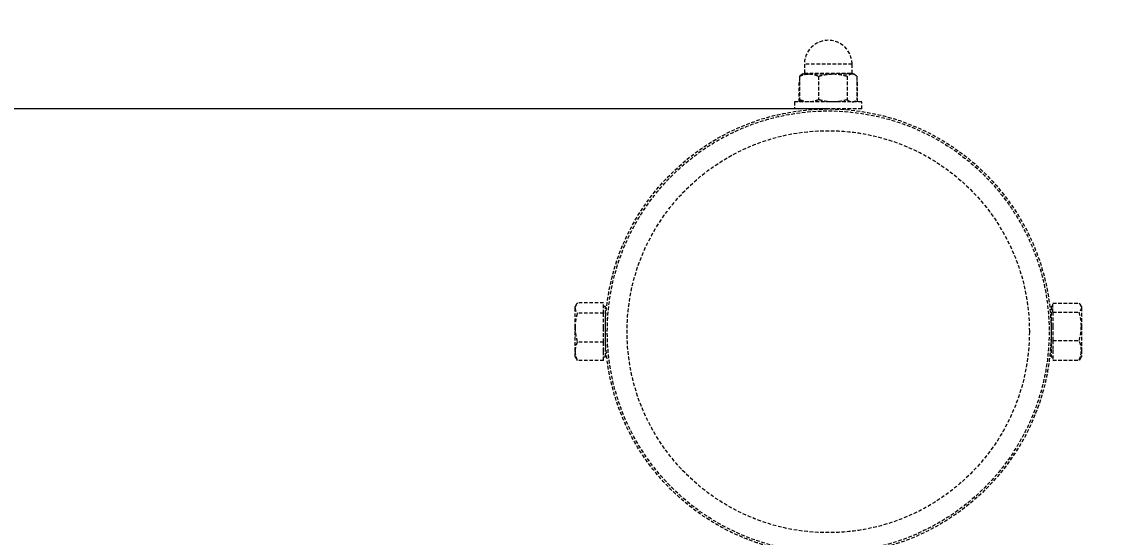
# Model space of a CAD drawing. Header units: millimetres. Extents: x -4197 to 3701, y -3900 to 3375.
# Drawn here: x -88.9 to 301.4, y 1672.5 to 1856.5 of the extents above; entities that cross this region are included whole.
import ezdxf

# ---------------------------------------------------------------- set-up
doc = ezdxf.new("R2010")
doc.units = ezdxf.units.MM
doc.linetypes.add('HIDDEN', pattern=[1.905, 1.27, -0.635])
for name, color, linetype in [('DIKOM_ЗОНА', 80, 'Continuous'), ('DIKOM_ОБЪЕКТ', 7, 'Continuous'), ('DIKOM_РАЗМЕР_ЗОНА', 7, 'Continuous'), ('DIKOM_РАЗМЕР_ОБЪЕКТА', 7, 'Continuous')]:
    doc.layers.add(name, color=color, linetype=linetype)
doc.styles.add('style1', font='arialbd.ttf', dxfattribs={"width": 0.8})
doc.dimstyles.new('1-50', dxfattribs={"dimtxt": 300, "dimasz": 200, "dimexe": 100, "dimexo": 0, "dimgap": 100, "dimtad": 1, "dimtxsty": 'style1', "dimcen": 200, "dimclrd": 7, "dimclre": 7, "dimclrt": 7, "dimadec": 1, "dimazin": 2, "dimtfac": 1, "dimtmove": 0, "dimatfit": 2, "dimfxl": 0, "dimlwd": 25, "dimlwe": 18, "dimarcsym": 0})

# ---------------------------------------------------------------- blocks, each defined once
blk = doc.blocks.new('*D2')
at = {"layer": 'Defpoints', "color": 0, "transparency": 16777216}
for p in [(-934.08, 1825.38), (198.72, 1825.38), (198.72, -1533.62)]:
    blk.add_point(p, dxfattribs=at)
at = {"layer": 'DIKOM_РАЗМЕР_ОБЪЕКТА', "color": 7, "lineweight": 18, "transparency": 16777216}
for p, q in [((198.72, 1825.38), (-1034.08, 1825.38)), ((198.72, -1533.62), (-1034.08, -1533.62))]:
    blk.add_line(p, q, dxfattribs=at)
at = {"layer": 'DIKOM_РАЗМЕР_ОБЪЕКТА', "color": 7, "lineweight": 25, "transparency": 16777216}
blk.add_line((-934.08, -1333.62), (-934.08, 1625.38), dxfattribs=at)
at = {"layer": 'DIKOM_РАЗМЕР_ОБЪЕКТА', "color": 7, "transparency": 16777216}
for points in [[(-967.42, 1625.38), (-900.75, 1625.38), (-934.08, 1825.38)], [(-967.42, -1333.62), (-900.75, -1333.62), (-934.08, -1533.62)]]:
    blk.add_solid(points, dxfattribs=at)
at = {"layer": 'DIKOM_РАЗМЕР_ОБЪЕКТА', "color": 7, "transparency": 16777216, "insert": (-1212.9, 33.6), "char_height": 300, "attachment_point": 5, "rotation": 90, "style": 'style1'}
blk.add_mtext('{\\fArial|b0|i0|c204|p34;\\H1.16667x;3360}', dxfattribs=at)
blk = doc.blocks.new('*D3')
at = {"layer": 'Defpoints', "color": 0, "transparency": 16777216}
for p in [(-3721.93, 3375.38), (198.72, 3375.38), (198.72, -3083.62)]:
    blk.add_point(p, dxfattribs=at)
at = {"layer": 'DIKOM_РАЗМЕР_ЗОНА', "color": 7, "lineweight": 18, "transparency": 16777216}
for p, q in [((198.72, 3375.38), (-3821.93, 3375.38)), ((198.72, -3083.62), (-3821.93, -3083.62))]:
    blk.add_line(p, q, dxfattribs=at)
at = {"layer": 'DIKOM_РАЗМЕР_ЗОНА', "color": 7, "lineweight": 25, "transparency": 16777216}
blk.add_line((-3721.93, -2883.62), (-3721.93, 3175.38), dxfattribs=at)
at = {"layer": 'DIKOM_РАЗМЕР_ЗОНА', "color": 7, "transparency": 16777216}
for points in [[(-3755.26, 3175.38), (-3688.6, 3175.38), (-3721.93, 3375.38)], [(-3755.26, -2883.62), (-3688.6, -2883.62), (-3721.93, -3083.62)]]:
    blk.add_solid(points, dxfattribs=at)
at = {"layer": 'DIKOM_РАЗМЕР_ЗОНА', "color": 7, "transparency": 16777216, "insert": (-4000.63, 193.17), "char_height": 300, "attachment_point": 5, "rotation": 90, "style": 'style1'}
blk.add_mtext('{\\fArial|b0|i0|c204|p34;\\H1.16667x;6460}', dxfattribs=at)

msp = doc.modelspace()

# ---------------------------------------------------------------- linework, layer by layer
at = {"layer": 'DIKOM_ЗОНА', "color": 3, "lineweight": 15}
msp.add_arc((198.719, 1745.885), 1629.5, 2.960949, 177.039051, dxfattribs=at)
at = {"layer": 'DIKOM_ОБЪЕКТ', "color": 7, "linetype": 'HIDDEN', "lineweight": 15}
for p, q in [((190.219, 1841.385), (190.219, 1838.135)), ((207.219, 1841.385), (190.219, 1841.385)), ((207.219, 1838.135), (207.219, 1841.385)), ((188.571, 1835.493), (188.327, 1835.381)), ((188.327, 1827.885), (188.327, 1835.381)), ((188.511, 1835.487), (188.374, 1835.408)), ((188.511, 1837.081), (188.511, 1828.689)), ((189.719, 1837.885), (189.189, 1837.579)), ((189.719, 1837.885), (191.906, 1837.885)), ((190.219, 1838.135), (206.746, 1838.135)), ((191.906, 1837.885), (200.405, 1837.885)), ((195.301, 1837.081), (195.301, 1828.689)), ((200.405, 1837.885), (207.218, 1837.885)), ((205.509, 1837.081), (205.509, 1828.689)), ((206.746, 1838.135), (207.219, 1838.135)), ((207.218, 1837.885), (207.719, 1837.885)), ((208.25, 1837.579), (207.719, 1837.885)), ((209.111, 1835.381), (208.868, 1835.509)), ((208.928, 1837.081), (208.928, 1828.689)), ((209.065, 1835.408), (208.928, 1835.487)), ((209.111, 1827.885), (209.111, 1835.381)), ((186.719, 1827.885), (186.719, 1825.385)), ((210.719, 1827.885), (186.719, 1827.885)), ((189.189, 1828.191), (189.719, 1827.885)), ((207.719, 1827.885), (208.25, 1828.191)), ((210.719, 1825.385), (210.719, 1827.885)), ((210.719, 1825.385), (186.719, 1825.385)), ((192.719, 1825.385), (192.719, 1825.158)), ((204.719, 1825.158), (204.719, 1825.385)), ((108.782, 1755.513), (108.419, 1754.885)), ((108.419, 1754.298), (108.419, 1754.885)), ((108.419, 1747.322), (108.419, 1754.298)), ((118.619, 1756.144), (109.223, 1756.144)), ((118.619, 1754.298), (118.619, 1756.144)), ((119.219, 1754.885), (118.619, 1754.885)), ((118.619, 1752.452), (118.619, 1754.298)), ((119.219, 1754.298), (119.219, 1754.885)), ((119.219, 1736.885), (119.219, 1754.298)), ((119.506, 1752.635), (119.499, 1752.635)), ((277.933, 1752.635), (277.932, 1752.635)), ((278.819, 1754.885), (278.219, 1754.885)), ((278.219, 1754.885), (278.219, 1736.885)), ((278.819, 1754.465), (278.819, 1756.034)), ((278.819, 1756.034), (288.215, 1756.034)), ((278.819, 1752.895), (278.819, 1754.465)), ((278.819, 1752.895), (278.819, 1747.821)), ((278.819, 1752.895), (288.215, 1752.895)), ((289.019, 1754.885), (288.765, 1755.326)), ((289.019, 1754.885), (289.019, 1754.465)), ((289.019, 1754.465), (289.019, 1747.821)), ((118.619, 1752.452), (109.223, 1752.452)), ((118.619, 1747.322), (118.619, 1752.452)), ((119.446, 1751.885), (119.219, 1751.885)), ((278.219, 1751.885), (277.992, 1751.885)), ((108.419, 1738.909), (108.419, 1747.322)), ((118.619, 1742.193), (118.619, 1747.322)), ((278.819, 1747.821), (278.819, 1742.746)), ((289.019, 1747.821), (289.019, 1739.241)), ((118.619, 1742.193), (109.223, 1742.193)), ((118.619, 1738.909), (118.619, 1742.193)), ((278.819, 1742.746), (288.215, 1742.746)), ((278.819, 1742.746), (278.819, 1739.241)), ((108.419, 1736.885), (108.419, 1738.909)), ((118.619, 1735.626), (118.619, 1738.909)), ((119.219, 1739.885), (119.446, 1739.885)), ((119.506, 1739.135), (119.506, 1739.135)), ((277.932, 1739.135), (277.939, 1739.135)), ((277.992, 1739.885), (278.219, 1739.885)), ((278.819, 1739.241), (278.819, 1735.736)), ((289.019, 1739.241), (289.019, 1736.885)), ((108.419, 1736.885), (108.782, 1736.257)), ((108.868, 1736.272), (109.223, 1735.626)), ((118.619, 1735.626), (109.223, 1735.626)), ((118.619, 1736.885), (119.219, 1736.885)), ((278.219, 1736.885), (278.819, 1736.885)), ((278.819, 1735.736), (288.215, 1735.736)), ((288.682, 1736.456), (288.215, 1735.736)), ((288.765, 1736.444), (289.019, 1736.885))]:
    msp.add_line(p, q, dxfattribs=at)
for radius in [79.5, 78.802, 71.749]:
    msp.add_circle((198.719, 1745.885), radius, dxfattribs=at)
for centre, radius, start, end in [((198.719, 1841.385), 8.5, 0, 180), ((189.969, 1838.135), 0.25, 270, 0), ((207.469, 1838.135), 0.25, 180, 270)]:
    msp.add_arc(centre, radius, start, end, dxfattribs=at)
for points, knots in [([(188.511, 1837.081), (189.062, 1837.306), (190.175, 1837.759), (191.325, 1837.843), (191.906, 1837.885)], [0, 0, 0, 0, 0.49545796, 1, 1, 1, 1]), ([(189.199, 1837.507), (189.103, 1837.479), (188.869, 1837.412), (188.643, 1837.204), (188.511, 1837.081)], [0, 0, 0, 0, 0.411524, 1, 1, 1, 1]), ([(191.906, 1837.885), (191.986, 1837.884), (192.596, 1837.877), (193.745, 1837.701), (194.779, 1837.289), (195.301, 1837.081)], [0, 0, 0, 0, 0.07009, 0.5307844, 1, 1, 1, 1]), ([(195.301, 1837.081), (196.13, 1837.306), (197.803, 1837.759), (199.532, 1837.843), (200.405, 1837.885)], [0, 0, 0, 0, 0.495458, 1, 1, 1, 1]), ([(200.405, 1837.885), (200.526, 1837.884), (201.442, 1837.877), (203.17, 1837.701), (204.725, 1837.289), (205.509, 1837.081)], [0, 0, 0, 0, 0.07009, 0.5307844, 1, 1, 1, 1]), ([(207.218, 1837.885), (206.778, 1837.791), (206.199, 1837.666), (205.642, 1837.194), (205.509, 1837.081)], [0, 0, 0, 0, 0.7608009, 1, 1, 1, 1]), ([(208.928, 1837.081), (208.507, 1837.402), (207.944, 1837.832), (207.365, 1837.874), (207.218, 1837.885)], [0, 0, 0, 0, 0.7459206, 1, 1, 1, 1]), ([(191.906, 1827.885), (191.825, 1827.886), (191.216, 1827.893), (190.067, 1828.069), (189.033, 1828.481), (188.511, 1828.689)], [0, 0, 0, 0, 0.07009003, 0.53078443, 1, 1, 1, 1]), ([(188.511, 1828.689), (188.643, 1828.566), (188.869, 1828.358), (189.103, 1828.291), (189.199, 1828.263)], [0, 0, 0, 0, 0.588476, 1, 1, 1, 1]), ([(195.301, 1828.689), (194.75, 1828.464), (193.637, 1828.011), (192.486, 1827.927), (191.906, 1827.885)], [0, 0, 0, 0, 0.495458, 1, 1, 1, 1]), ([(200.405, 1827.885), (200.284, 1827.886), (199.368, 1827.893), (197.64, 1828.069), (196.086, 1828.481), (195.301, 1828.689)], [0, 0, 0, 0, 0.07009003, 0.53078443, 1, 1, 1, 1]), ([(205.509, 1828.689), (204.68, 1828.464), (203.007, 1828.011), (201.278, 1827.927), (200.405, 1827.885)], [0, 0, 0, 0, 0.495458, 1, 1, 1, 1]), ([(205.509, 1828.689), (205.642, 1828.576), (206.199, 1828.103), (206.778, 1827.979), (207.218, 1827.885)], [0, 0, 0, 0, 0.2391991, 1, 1, 1, 1]), ([(207.218, 1827.885), (207.365, 1827.896), (207.944, 1827.938), (208.507, 1828.368), (208.928, 1828.689)], [0, 0, 0, 0, 0.2540794, 1, 1, 1, 1]), ([(109.223, 1756.144), (109.102, 1755.989), (108.631, 1755.387), (108.509, 1754.762), (108.419, 1754.298)], [0, 0, 0, 0, 0.2575513, 1, 1, 1, 1]), ([(108.419, 1754.298), (108.431, 1754.13), (108.476, 1753.505), (108.907, 1752.897), (109.223, 1752.452)], [0, 0, 0, 0, 0.2686336, 1, 1, 1, 1]), ([(288.215, 1756.034), (288.337, 1755.902), (288.808, 1755.391), (288.929, 1754.859), (289.019, 1754.465)], [0, 0, 0, 0, 0.2575513, 1, 1, 1, 1]), ([(289.019, 1754.465), (289.007, 1754.322), (288.963, 1753.791), (288.531, 1753.273), (288.215, 1752.895)], [0, 0, 0, 0, 0.2686336, 1, 1, 1, 1]), ([(289.019, 1747.821), (289.018, 1747.941), (289.011, 1748.852), (288.835, 1750.569), (288.423, 1752.115), (288.215, 1752.895)], [0, 0, 0, 0, 0.07009, 0.5307844, 1, 1, 1, 1]), ([(109.223, 1752.452), (108.998, 1751.619), (108.545, 1749.937), (108.461, 1748.199), (108.419, 1747.322)], [0, 0, 0, 0, 0.495458, 1, 1, 1, 1]), ([(108.419, 1747.322), (108.42, 1747.201), (108.427, 1746.28), (108.603, 1744.544), (109.015, 1742.981), (109.223, 1742.193)], [0, 0, 0, 0, 0.07009, 0.5307844, 1, 1, 1, 1]), ([(288.215, 1742.746), (288.44, 1743.57), (288.894, 1745.233), (288.977, 1746.953), (289.019, 1747.821)], [0, 0, 0, 0, 0.495458, 1, 1, 1, 1]), ([(109.223, 1742.193), (108.998, 1741.66), (108.545, 1740.583), (108.461, 1739.471), (108.419, 1738.909)], [0, 0, 0, 0, 0.495458, 1, 1, 1, 1]), ([(289.019, 1739.241), (289.018, 1739.324), (289.011, 1739.953), (288.835, 1741.139), (288.423, 1742.207), (288.215, 1742.746)], [0, 0, 0, 0, 0.07009, 0.5307844, 1, 1, 1, 1]), ([(108.419, 1738.909), (108.42, 1738.832), (108.427, 1738.242), (108.603, 1737.131), (109.015, 1736.131), (109.223, 1735.626)], [0, 0, 0, 0, 0.07009, 0.5307844, 1, 1, 1, 1]), ([(288.215, 1735.736), (288.44, 1736.305), (288.894, 1737.454), (288.977, 1738.642), (289.019, 1739.241)], [0, 0, 0, 0, 0.495458, 1, 1, 1, 1])]:
    msp.add_open_spline(points, degree=3, knots=knots, dxfattribs=at)

# ---------------------------------------------------------------- dimensions: what is measured, and where the dimension line sits
at = {"layer": 'DIKOM_РАЗМЕР_ЗОНА'}
dim = msp.add_linear_dim(base=(-3721.931, 3375.385), p1=(198.719, -3083.615), p2=(198.719, 3375.385), angle=270, text='{\\fArial|b0|i0|c204|p34;\\H1.16667x;6460}', dimstyle='1-50', dxfattribs=at)
dim.commit()
dim.dimension.update_dxf_attribs({"geometry": '*D3', "text_midpoint": (-3721.931, 193.171), "dimtype": 160})
at = {"layer": 'DIKOM_РАЗМЕР_ОБЪЕКТА'}
dim = msp.add_linear_dim(base=(-934.082, 1825.385), p1=(198.719, -1533.615), p2=(198.719, 1825.385), angle=270, text='{\\fArial|b0|i0|c204|p34;\\H1.16667x;3360}', dimstyle='1-50', dxfattribs=at)
dim.commit()
dim.dimension.update_dxf_attribs({"geometry": '*D2', "text_midpoint": (-934.082, 33.597), "dimtype": 160})

doc.saveas('drawing.dxf')
